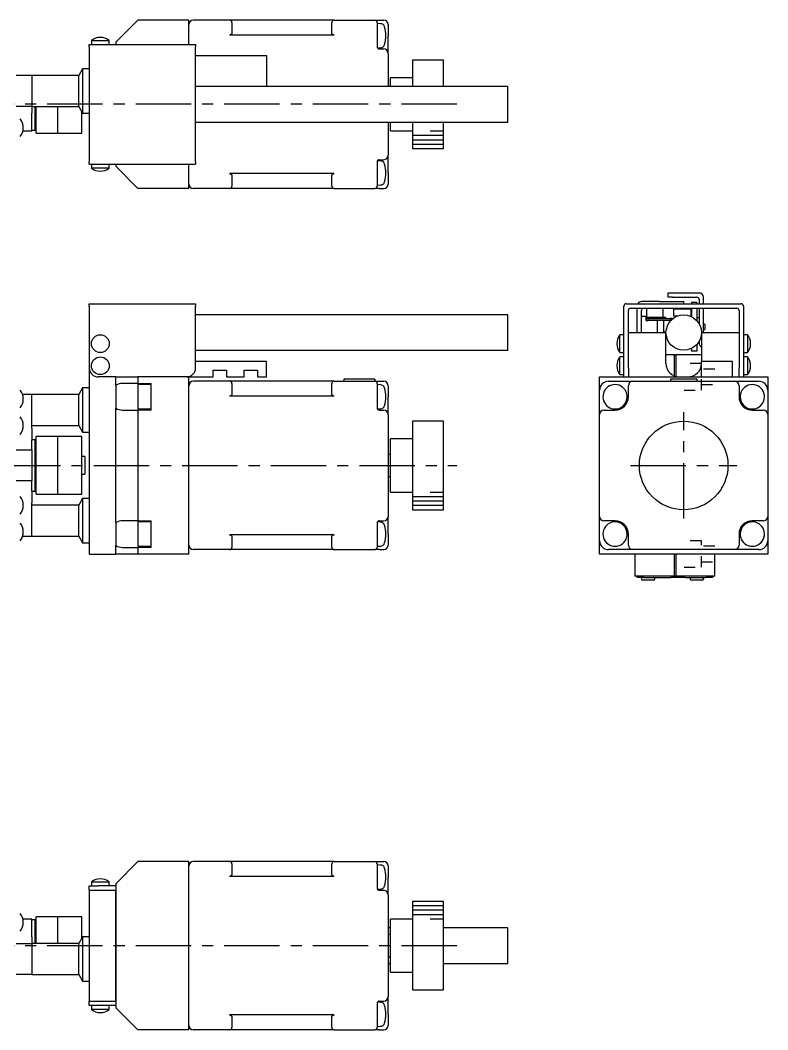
# Model space of a CAD drawing. Extents: x 56 to 595, y 17 to 322.
# Drawn here: x 175.1 to 344, y 93.5 to 321.5 of the extents above; entities that cross this region are included whole.
import ezdxf

# ---------------------------------------------------------------- set-up
doc = ezdxf.new("R2010")
doc.units = 0
doc.header["$LTSCALE"] = 10
doc.linetypes.add('CENTER', pattern=[2, 1.25, -0.25, 0.25, -0.25])
doc.linetypes.add('DOT', pattern=[0.5, 0.25, -0.25])
for name, color, linetype in [('1', 7, 'CONTINUOUS'), ('11', 7, 'CONTINUOUS'), ('2', 7, 'CONTINUOUS')]:
    doc.layers.add(name, color=color, linetype=linetype)

msp = doc.modelspace()

# ---------------------------------------------------------------- linework, layer by layer
at = {"layer": '1', "color": 7, "linetype": 'CONTINUOUS'}
for p, q in [((201.750001, 321.5), (196.750001, 316.5)), ((213.250001, 321.5), (201.750001, 321.5)), ((213.250001, 316), (213.250001, 321.5)), ((222.450001, 321.5), (214.250001, 321.5)), ((246.050001, 321.5), (222.450001, 321.5)), ((246.050001, 321.5), (255.250001, 321.5)), ((255.250001, 321.5), (256.250001, 321.5)), ((256.250001, 321.5), (257.250001, 321.5)), ((222.950001, 321), (222.950001, 319.5)), ((222.950001, 319.5), (222.950001, 318.648232)), ((245.550001, 319.5), (245.550001, 321)), ((245.550001, 318.648232), (245.550001, 319.5)), ((255.750001, 321), (255.750001, 319.5)), ((256.553724, 320.707879), (255.750001, 320.75)), ((255.750001, 319.5), (255.750001, 315.414214)), ((258.250001, 320.5), (258.250001, 318)), ((222.474535, 318.148835), (222.450001, 318.148232)), ((246.050001, 318.148232), (222.450001, 318.148232)), ((222.49901, 318.15064), (222.474535, 318.148835)), ((222.523366, 318.153644), (222.49901, 318.15064)), ((222.547546, 318.15784), (222.523366, 318.153644)), ((222.571491, 318.163217), (222.547546, 318.15784)), ((222.595143, 318.169762), (222.571491, 318.163217)), ((222.618446, 318.17746), (222.595143, 318.169762)), ((222.641343, 318.186293), (222.618446, 318.17746)), ((222.663779, 318.196238), (222.641343, 318.186293)), ((222.685699, 318.207272), (222.663779, 318.196238)), ((222.707052, 318.219368), (222.685699, 318.207272)), ((222.727786, 318.232497), (222.707052, 318.219368)), ((222.747851, 318.246629), (222.727786, 318.232497)), ((222.767198, 318.261727), (222.747851, 318.246629)), ((222.78578, 318.277757), (222.767198, 318.261727)), ((222.803554, 318.294679), (222.78578, 318.277757)), ((222.820477, 318.312453), (222.803554, 318.294679)), ((222.836506, 318.331036), (222.820477, 318.312453)), ((222.851605, 318.350383), (222.836506, 318.331036)), ((222.865736, 318.370447), (222.851605, 318.350383)), ((222.878865, 318.391181), (222.865736, 318.370447)), ((222.890962, 318.412534), (222.878865, 318.391181)), ((222.901996, 318.434455), (222.890962, 318.412534)), ((222.911941, 318.456891), (222.901996, 318.434455)), ((222.920773, 318.479787), (222.911941, 318.456891)), ((222.928471, 318.50309), (222.920773, 318.479787)), ((222.935017, 318.526742), (222.928471, 318.50309)), ((222.940394, 318.550687), (222.935017, 318.526742)), ((222.944589, 318.574867), (222.940394, 318.550687)), ((222.947593, 318.599224), (222.944589, 318.574867)), ((222.949399, 318.623698), (222.947593, 318.599224)), ((222.950001, 318.648232), (222.949399, 318.623698)), ((245.550603, 318.623698), (245.550001, 318.648232)), ((245.552409, 318.599224), (245.550603, 318.623698)), ((245.555413, 318.574867), (245.552409, 318.599224)), ((245.559608, 318.550687), (245.555413, 318.574867)), ((245.564985, 318.526742), (245.559608, 318.550687)), ((245.571531, 318.50309), (245.564985, 318.526742)), ((245.579229, 318.479787), (245.571531, 318.50309)), ((245.588061, 318.456891), (245.579229, 318.479787)), ((245.598006, 318.434455), (245.588061, 318.456891)), ((245.60904, 318.412534), (245.598006, 318.434455)), ((245.621137, 318.391181), (245.60904, 318.412534)), ((245.634266, 318.370447), (245.621137, 318.391181)), ((245.648397, 318.350383), (245.634266, 318.370447)), ((245.663496, 318.331036), (245.648397, 318.350383)), ((245.679525, 318.312453), (245.663496, 318.331036)), ((245.696448, 318.294679), (245.679525, 318.312453)), ((245.714222, 318.277757), (245.696448, 318.294679)), ((245.732804, 318.261727), (245.714222, 318.277757)), ((245.752151, 318.246629), (245.732804, 318.261727)), ((245.772216, 318.232497), (245.752151, 318.246629)), ((245.79295, 318.219368), (245.772216, 318.232497)), ((245.814303, 318.207272), (245.79295, 318.219368)), ((245.836223, 318.196238), (245.814303, 318.207272)), ((245.858659, 318.186293), (245.836223, 318.196238)), ((245.881556, 318.17746), (245.858659, 318.186293)), ((245.904859, 318.169762), (245.881556, 318.17746)), ((245.928511, 318.163217), (245.904859, 318.169762)), ((245.952456, 318.15784), (245.928511, 318.163217)), ((245.976636, 318.153644), (245.952456, 318.15784)), ((246.000992, 318.15064), (245.976636, 318.153644)), ((246.025467, 318.148835), (246.000992, 318.15064)), ((246.050001, 318.148232), (246.025467, 318.148835)), ((258.250001, 314), (258.250001, 318)), ((190.750001, 316), (214.750001, 316)), ((190.750001, 315.5), (190.750001, 316)), ((190.750001, 315.5), (190.750001, 289.5)), ((191.250001, 316.897999), (195.249919, 316.897999)), ((191.250001, 316.897999), (191.250001, 316)), ((195.250001, 316), (195.250001, 316.897999)), ((196.750001, 316.5), (196.750001, 316)), ((214.750001, 316), (214.750001, 315.5)), ((214.750001, 289.5), (214.750001, 315.5)), ((255.815038, 315.253408), (256.553724, 315.292121)), ((256.250001, 315), (257.250001, 315)), ((214.750001, 313.5), (230.750001, 313.5)), ((230.750001, 313.5), (230.750001, 306.5)), ((258.250001, 314), (258.250001, 306.5)), ((263.750001, 312.5), (263.750001, 306.5)), ((270.750001, 312.5), (263.750001, 312.5)), ((270.750001, 306.5), (270.750001, 312.5)), ((189.250001, 310.5), (188.383976, 309)), ((189.250001, 310.5), (189.250001, 300.5)), ((190.750001, 310.5), (189.250001, 310.5)), ((177.750001, 309), (174.250001, 309)), ((177.750001, 309), (177.750001, 305.5)), ((188.383976, 309), (177.750001, 309)), ((188.383976, 309), (183.550001, 309)), ((188.383976, 302), (188.383976, 309)), ((258.750001, 306.5), (258.750001, 308.5)), ((263.750001, 308.5), (258.750001, 308.5)), ((285.249999, 306.5), (214.750001, 306.5)), ((285.249999, 302.5), (285.249999, 306.5)), ((177.750001, 305.5), (177.750001, 302)), ((177.750001, 302), (174.250001, 302)), ((177.750001, 302), (177.750001, 300.5)), ((177.750001, 302), (188.383976, 302)), ((178.550001, 296.700338), (178.550001, 302.019548)), ((178.550001, 302), (178.550001, 298.090257)), ((178.750001, 296), (178.750001, 302)), ((183.550001, 302), (183.550001, 296)), ((183.550001, 302), (183.550001, 296)), ((188.383976, 302), (189.250001, 300.5)), ((285.249999, 298.5), (285.249999, 302.5)), ((177.750001, 296.5), (177.750001, 300.5)), ((178.550001, 296.7), (178.550001, 299)), ((178.550001, 299), (178.550001, 298.09)), ((178.550001, 299), (178.750001, 299)), ((189.050001, 296), (189.050001, 300.84641)), ((189.050001, 300.5), (189.250001, 300.5)), ((189.250001, 300.5), (190.750001, 300.5)), ((175.772501, 296.5), (177.750001, 296.5)), ((177.750001, 296.7), (178.550001, 296.7)), ((178.550001, 296.7), (178.550001, 296.700338)), ((214.750001, 298.5), (285.249999, 298.5)), ((258.250001, 298.5), (258.250001, 291)), ((258.750001, 296.5), (258.750001, 298.5)), ((258.750001, 296.5), (263.750001, 296.5)), ((263.750001, 298.5), (263.750001, 292.5)), ((270.750001, 292.5), (270.750001, 298.5)), ((178.750001, 296), (183.550001, 296)), ((183.550001, 296), (189.050001, 296)), ((263.750001, 292.5), (270.750001, 292.5)), ((255.750001, 289.585786), (255.750001, 285.5)), ((256.553724, 289.707879), (255.815038, 289.746592)), ((256.250001, 290), (257.250001, 290)), ((258.250001, 287), (258.250001, 291)), ((190.750001, 289), (190.750001, 289.5)), ((190.750001, 289), (214.750001, 289)), ((191.250001, 289), (191.250001, 288.102001)), ((195.250001, 288.102001), (191.250001, 288.102001)), ((195.250001, 288.102001), (195.250001, 289)), ((196.750001, 289), (196.750001, 288.5)), ((196.750001, 288.5), (201.750001, 283.5)), ((213.250001, 283.5), (213.250001, 289)), ((214.750001, 289.5), (214.750001, 289)), ((246.050001, 286.851768), (222.450001, 286.851768)), ((222.450001, 286.851768), (222.474535, 286.851165)), ((222.474535, 286.851165), (222.49901, 286.84936)), ((222.49901, 286.84936), (222.523366, 286.846356)), ((222.523366, 286.846356), (222.547546, 286.84216)), ((222.547546, 286.84216), (222.571491, 286.836783)), ((222.571491, 286.836783), (222.595143, 286.830238)), ((222.595143, 286.830238), (222.618446, 286.82254)), ((222.618446, 286.82254), (222.641343, 286.813707)), ((222.641343, 286.813707), (222.663779, 286.803762)), ((222.663779, 286.803762), (222.685699, 286.792728)), ((222.685699, 286.792728), (222.707052, 286.780632)), ((222.707052, 286.780632), (222.727786, 286.767503)), ((222.727786, 286.767503), (222.747851, 286.753371)), ((222.747851, 286.753371), (222.767198, 286.738273)), ((222.767198, 286.738273), (222.78578, 286.722243)), ((222.78578, 286.722243), (222.803554, 286.705321)), ((222.803554, 286.705321), (222.820477, 286.687547)), ((222.820477, 286.687547), (222.836506, 286.668964)), ((222.836506, 286.668964), (222.851605, 286.649617)), ((222.851605, 286.649617), (222.865736, 286.629553)), ((222.865736, 286.629553), (222.878865, 286.608819)), ((222.878865, 286.608819), (222.890962, 286.587466)), ((222.890962, 286.587466), (222.901996, 286.565545)), ((222.901996, 286.565545), (222.911941, 286.543109)), ((222.911941, 286.543109), (222.920773, 286.520213)), ((222.920773, 286.520213), (222.928471, 286.49691)), ((222.928471, 286.49691), (222.935017, 286.473258)), ((222.935017, 286.473258), (222.940394, 286.449313)), ((222.940394, 286.449313), (222.944589, 286.425133)), ((222.944589, 286.425133), (222.947593, 286.400776)), ((222.947593, 286.400776), (222.949399, 286.376302)), ((222.949399, 286.376302), (222.950001, 286.351768)), ((222.950001, 286.351768), (222.950001, 285.5)), ((222.950001, 285.5), (222.950001, 284)), ((245.550001, 286.351768), (245.550603, 286.376302)), ((245.550001, 285.5), (245.550001, 286.351768)), ((245.550001, 284), (245.550001, 285.5)), ((245.550603, 286.376302), (245.552409, 286.400776)), ((245.552409, 286.400776), (245.555413, 286.425133)), ((245.555413, 286.425133), (245.559608, 286.449313)), ((245.559608, 286.449313), (245.564985, 286.473258)), ((245.564985, 286.473258), (245.571531, 286.49691)), ((245.571531, 286.49691), (245.579229, 286.520213)), ((245.579229, 286.520213), (245.588061, 286.543109)), ((245.588061, 286.543109), (245.598006, 286.565545)), ((245.598006, 286.565545), (245.60904, 286.587466)), ((245.60904, 286.587466), (245.621137, 286.608819)), ((245.621137, 286.608819), (245.634266, 286.629553)), ((245.634266, 286.629553), (245.648397, 286.649617)), ((245.648397, 286.649617), (245.663496, 286.668964)), ((245.663496, 286.668964), (245.679525, 286.687547)), ((245.679525, 286.687547), (245.696448, 286.705321)), ((245.696448, 286.705321), (245.714222, 286.722243)), ((245.714222, 286.722243), (245.732804, 286.738273)), ((245.732804, 286.738273), (245.752151, 286.753371)), ((245.752151, 286.753371), (245.772216, 286.767503)), ((245.772216, 286.767503), (245.79295, 286.780632)), ((245.79295, 286.780632), (245.814303, 286.792728)), ((245.814303, 286.792728), (245.836223, 286.803762)), ((245.836223, 286.803762), (245.858659, 286.813707)), ((245.858659, 286.813707), (245.881556, 286.82254)), ((245.881556, 286.82254), (245.904859, 286.830238)), ((245.904859, 286.830238), (245.928511, 286.836783)), ((245.928511, 286.836783), (245.952456, 286.84216)), ((245.952456, 286.84216), (245.976636, 286.846356)), ((245.976636, 286.846356), (246.000992, 286.84936)), ((246.000992, 286.84936), (246.025467, 286.851165)), ((246.025467, 286.851165), (246.050001, 286.851768)), ((255.750001, 285.5), (255.750001, 284)), ((258.250001, 287), (258.250001, 284.5)), ((213.250001, 283.5), (201.750001, 283.5)), ((222.450001, 283.5), (214.250001, 283.5)), ((246.050001, 283.5), (222.450001, 283.5)), ((246.050001, 283.5), (255.250001, 283.5)), ((256.250001, 283.5), (255.250001, 283.5)), ((255.750001, 284.25), (256.553724, 284.292121)), ((256.250001, 283.5), (257.250001, 283.5)), ((321.5, 258.95), (321.5, 259.95)), ((321.5, 259.95), (322.5, 259.95)), ((322.5, 259.95), (328.5, 259.95)), ((319.511627, 257.95), (315.5, 257.95)), ((319.511627, 257.95), (321.409028, 257.95)), ((321.409028, 257.95), (325, 257.95)), ((322.5, 258.95), (321.5, 258.95)), ((322.5, 258.95), (328, 258.95)), ((325, 257.45), (325, 257.95)), ((328, 257.75), (326.8, 257.75)), ((326.8, 257.75), (326.8, 257.45)), ((328, 257.75), (328, 257.45)), ((328.5, 258.45), (328.5, 257.95)), ((328.5, 257.95), (328.5, 257.45)), ((329.5, 257.95), (329.5, 258.95)), ((329.5, 257.45), (329.5, 257.95)), ((190.750001, 257.45), (214.750001, 257.45)), ((190.750001, 256.95), (190.750001, 257.45)), ((190.750001, 256.95), (190.750001, 242.95)), ((214.750001, 257.45), (214.750001, 256.95)), ((214.750001, 242.95), (214.750001, 256.95)), ((311.5, 242.95), (311.5, 256.95)), ((312, 257.45), (338, 257.45)), ((312.5, 242.95), (312.5, 255.95)), ((313, 256.45), (337, 256.45)), ((314.5, 250.95), (314.5, 256.45)), ((315.5, 250.95), (315.5, 255.95)), ((316.6, 256.45), (316.6, 254.45)), ((320.4, 254.45), (320.4, 256.45)), ((322.7, 256.25), (322.7, 254.75)), ((326.7, 256.25), (322.7, 256.25)), ((326.7, 256.25), (326.7, 256.45)), ((326.7, 254.571193), (326.7, 256.25)), ((326.8, 256.45), (326.8, 254.522534)), ((328, 256.45), (328, 253.596171)), ((328.5, 256.45), (328.5, 252.886911)), ((329.5, 250.95), (329.5, 256.45)), ((337.5, 255.95), (337.5, 249.25)), ((338.5, 256.95), (338.5, 242.95)), ((285.249999, 254.95042), (214.750001, 254.95042)), ((285.249999, 246.95042), (285.249999, 254.95042)), ((315.5, 254.65), (316.5, 254.65)), ((316.5, 253.65), (316.5, 254.65)), ((316.5, 254.45), (321, 254.45)), ((316.500137, 253.65), (316.5, 253.65)), ((316.500137, 254.15), (316.500137, 253.65)), ((317.00015, 254.15), (316.500137, 254.15)), ((316.500137, 253.65), (317.00015, 253.65)), ((317.00015, 253.65), (317.00015, 254.15)), ((317.00015, 254.15), (321.954194, 254.15)), ((321.954194, 253.65), (317.00015, 253.65)), ((319.089384, 250.95), (319.089384, 253.65)), ((320.5, 250.95), (320.5, 253.65)), ((321, 254.15), (321, 254.45)), ((321.954194, 254.15), (321.954194, 253.65)), ((322.500112, 254.15), (321.954194, 254.15)), ((321.954194, 253.65), (322.048345, 253.65)), ((322.500112, 254.15), (322.500112, 254.073008)), ((322.7, 254.75), (323.749725, 254.75)), ((326.8, 255.25), (326.7, 255.25)), ((328.5, 254.25), (328, 254.25)), ((312.5, 250.95), (321, 250.95)), ((321, 251.05), (320.5, 251.05)), ((321, 250.95042), (321, 251.05)), ((321, 243.95), (321, 250.95)), ((329, 250.95), (329, 244.45)), ((329, 250.95), (337.5, 250.95)), ((329.8, 252.75), (329.5, 253.05)), ((329.5, 251.45), (329.8, 251.75)), ((329.8, 252.75), (329.8, 252.25)), ((329.8, 252.25), (329.8, 251.75)), ((310.602001, 248.45), (310.602001, 250.45)), ((311.5, 250.45), (310.602001, 250.45)), ((321, 250.75), (321.005024, 250.75)), ((321.061801, 250.25), (321, 250.25)), ((328.5, 249.013928), (328.5, 248.357107)), ((329, 249.95), (328.872875, 249.95)), ((337.5, 249.25), (337.5, 247.65)), ((339.397999, 250.45), (338.5, 250.45)), ((339.397999, 250.45), (339.397999, 248.468113)), ((214.750001, 246.95042), (285.249999, 246.95042)), ((310.602001, 246.45), (310.602001, 248.45)), ((310.602001, 246.45), (311.5, 246.45)), ((326.7, 247.329646), (326.7, 247.25)), ((326.8, 247.25), (326.7, 247.25)), ((326.8, 247.378305), (326.8, 246.75)), ((328, 246.75), (326.8, 246.75)), ((328, 248.304668), (328, 246.75)), ((328.646447, 248.003553), (329, 247.65)), ((337.5, 247.65), (337.5, 244.25)), ((338.5, 246.45), (339.397999, 246.45)), ((339.397999, 248.468113), (339.397999, 246.45)), ((230.750001, 244.45), (214.750001, 244.45)), ((230.750001, 240.95), (230.750001, 244.45)), ((310.602001, 243.45), (310.602001, 245.45)), ((311.5, 245.45), (310.602001, 245.45)), ((322.915193, 245.95), (321, 245.95)), ((322.915193, 245.95), (323.240949, 245.95)), ((322.915193, 241.153003), (322.915193, 245.95)), ((323.240949, 245.95), (323.240949, 241.047615)), ((329, 245.95), (323.240949, 245.95)), ((329, 240.95), (329, 244.45)), ((336, 244.45), (329, 244.45)), ((336, 240.95), (336, 244.45)), ((337.5, 244.25), (337.5, 242.95)), ((339.397999, 245.45), (338.5, 245.45)), ((339.397999, 245.45), (339.397999, 243.468113)), ((190.750001, 242.95), (190.750001, 200.95)), ((218.750001, 242.45), (221.750001, 242.45)), ((218.750001, 240.95), (218.750001, 242.45)), ((221.750001, 242.45), (221.750001, 240.95)), ((225.750001, 242.45), (228.750001, 242.45)), ((225.750001, 240.95), (225.750001, 242.45)), ((228.750001, 242.45), (228.750001, 240.95)), ((310.602001, 241.45), (310.602001, 243.45)), ((311.5, 240.95), (311.5, 242.95)), ((312.5, 242.95), (312.5, 240.95)), ((337.5, 240.95), (337.5, 242.95)), ((338.5, 242.95), (338.5, 240.95)), ((339.397999, 243.468113), (339.397999, 241.45)), ((196.750001, 240.95), (192.750001, 240.95)), ((196.750001, 239.048076), (196.750001, 240.95)), ((196.750001, 240.95), (201.750001, 240.95)), ((201.750001, 239.45), (198.250001, 239.45)), ((201.750001, 240.95), (201.750001, 239.45)), ((213.250001, 240.95), (201.750001, 240.95)), ((201.750001, 239.45), (204.750001, 239.45)), ((204.750001, 233.45), (204.750001, 239.45)), ((213.250001, 200.95), (213.250001, 240.95)), ((213.250001, 240.95), (218.750001, 240.95)), ((222.450001, 239.95), (214.250001, 239.95)), ((221.750001, 240.95), (225.750001, 240.95)), ((246.050001, 239.95), (222.450001, 239.95)), ((222.950001, 239.45), (222.950001, 237.95)), ((228.750001, 240.95), (230.750001, 240.95)), ((245.550001, 237.95), (245.550001, 239.45)), ((246.050001, 239.95), (255.250001, 239.95)), ((255.250001, 240.45), (248.250001, 240.45)), ((248.250001, 240.45), (248.250001, 239.95)), ((255.250001, 240.45), (255.250001, 239.95)), ((255.250001, 239.95), (256.250001, 239.95)), ((255.750001, 239.45), (255.750001, 237.95)), ((256.250001, 239.95), (257.250001, 239.95)), ((306, 240.95), (329, 240.95)), ((306, 237.95), (306, 240.95)), ((308, 239.95), (312.085786, 239.95)), ((308, 239.95), (309.351768, 239.95)), ((310.602001, 241.45), (311.5, 241.45)), ((312.085786, 239.95), (313.5, 239.95)), ((313.5, 239.95), (336.5, 239.95)), ((322, 240.45), (322, 239.95)), ((328, 240.45), (322, 240.45)), ((328, 240.45), (328, 239.95)), ((329, 240.95), (336, 240.95)), ((336, 240.95), (344, 240.95)), ((336.5, 239.95), (337.914214, 239.95)), ((337.914214, 239.95), (342, 239.95)), ((338.5, 241.45), (339.397999, 241.45)), ((340.648232, 239.95), (342, 239.95)), ((344, 240.95), (344, 237.95)), ((189.250001, 238.45), (188.383976, 236.95)), ((189.250001, 238.45), (189.250001, 233.45)), ((190.750001, 238.45), (189.250001, 238.45)), ((196.750001, 239.048076), (196.750001, 236.45)), ((201.750001, 239.2), (201.750001, 236.45)), ((201.750001, 239.2), (201.750001, 233.7)), ((204.750001, 239.2), (201.750001, 239.2)), ((222.950001, 237.95), (222.950001, 237.098232)), ((245.550001, 237.098232), (245.550001, 237.95)), ((256.553724, 239.157879), (255.750001, 239.2)), ((255.750001, 237.95), (255.750001, 233.864214)), ((258.250001, 238.95), (258.250001, 236.45)), ((306, 233.864214), (306, 237.95)), ((306, 236.598232), (306, 237.95)), ((312.5, 236.45), (312.5, 238.95)), ((337.5, 238.95), (337.5, 236.45)), ((344, 237.95), (344, 233.864214)), ((344, 237.95), (344, 236.598232)), ((177.750001, 236.95), (175.689738, 236.95)), ((177.750001, 233.45), (177.750001, 236.95)), ((188.383976, 236.95), (177.750001, 236.95)), ((188.383976, 229.95), (188.383976, 236.95)), ((196.750001, 236.45), (196.750001, 233.851924)), ((201.750001, 236.45), (201.750001, 233.7)), ((222.474535, 236.598835), (222.450001, 236.598232)), ((246.050001, 236.598232), (222.450001, 236.598232)), ((222.49901, 236.60064), (222.474535, 236.598835)), ((222.523366, 236.603644), (222.49901, 236.60064)), ((222.547546, 236.60784), (222.523366, 236.603644)), ((222.571491, 236.613217), (222.547546, 236.60784)), ((222.595143, 236.619762), (222.571491, 236.613217)), ((222.618446, 236.62746), (222.595143, 236.619762)), ((222.641343, 236.636293), (222.618446, 236.62746)), ((222.663779, 236.646238), (222.641343, 236.636293)), ((222.685699, 236.657272), (222.663779, 236.646238)), ((222.707052, 236.669368), (222.685699, 236.657272)), ((222.727786, 236.682497), (222.707052, 236.669368)), ((222.747851, 236.696629), (222.727786, 236.682497)), ((222.767198, 236.711727), (222.747851, 236.696629)), ((222.78578, 236.727757), (222.767198, 236.711727)), ((222.803554, 236.744679), (222.78578, 236.727757)), ((222.820477, 236.762453), (222.803554, 236.744679)), ((222.836506, 236.781036), (222.820477, 236.762453)), ((222.851605, 236.800383), (222.836506, 236.781036)), ((222.865736, 236.820447), (222.851605, 236.800383)), ((222.878865, 236.841181), (222.865736, 236.820447)), ((222.890962, 236.862534), (222.878865, 236.841181)), ((222.901996, 236.884455), (222.890962, 236.862534)), ((222.911941, 236.906891), (222.901996, 236.884455)), ((222.920773, 236.929787), (222.911941, 236.906891)), ((222.928471, 236.95309), (222.920773, 236.929787)), ((222.935017, 236.976742), (222.928471, 236.95309)), ((222.940394, 237.000687), (222.935017, 236.976742)), ((222.944589, 237.024867), (222.940394, 237.000687)), ((222.947593, 237.049224), (222.944589, 237.024867)), ((222.949399, 237.073698), (222.947593, 237.049224)), ((222.950001, 237.098232), (222.949399, 237.073698)), ((245.550603, 237.073698), (245.550001, 237.098232)), ((245.552409, 237.049224), (245.550603, 237.073698)), ((245.555413, 237.024867), (245.552409, 237.049224)), ((245.559608, 237.000687), (245.555413, 237.024867)), ((245.564985, 236.976742), (245.559608, 237.000687)), ((245.571531, 236.95309), (245.564985, 236.976742)), ((245.579229, 236.929787), (245.571531, 236.95309)), ((245.588061, 236.906891), (245.579229, 236.929787)), ((245.598006, 236.884455), (245.588061, 236.906891)), ((245.60904, 236.862534), (245.598006, 236.884455)), ((245.621137, 236.841181), (245.60904, 236.862534)), ((245.634266, 236.820447), (245.621137, 236.841181)), ((245.648397, 236.800383), (245.634266, 236.820447)), ((245.663496, 236.781036), (245.648397, 236.800383)), ((245.679525, 236.762453), (245.663496, 236.781036)), ((245.696448, 236.744679), (245.679525, 236.762453)), ((245.714222, 236.727757), (245.696448, 236.744679)), ((245.732804, 236.711727), (245.714222, 236.727757)), ((245.752151, 236.696629), (245.732804, 236.711727)), ((245.772216, 236.682497), (245.752151, 236.696629)), ((245.79295, 236.669368), (245.772216, 236.682497)), ((245.814303, 236.657272), (245.79295, 236.669368)), ((245.836223, 236.646238), (245.814303, 236.657272)), ((245.858659, 236.636293), (245.836223, 236.646238)), ((245.881556, 236.62746), (245.858659, 236.636293)), ((245.904859, 236.619762), (245.881556, 236.62746)), ((245.928511, 236.613217), (245.904859, 236.619762)), ((245.952456, 236.60784), (245.928511, 236.613217)), ((245.976636, 236.603644), (245.952456, 236.60784)), ((246.000992, 236.60064), (245.976636, 236.603644)), ((246.025467, 236.598835), (246.000992, 236.60064)), ((246.050001, 236.598232), (246.025467, 236.598835)), ((258.250001, 232.45), (258.250001, 236.45)), ((177.750001, 229.357477), (177.750001, 233.45)), ((189.250001, 233.45), (189.250001, 228.45)), ((196.750001, 208.048076), (196.750001, 233.851924)), ((198.250001, 233.45), (201.750001, 233.45)), ((201.750001, 233.7), (204.750001, 233.7)), ((201.750001, 233.45), (201.750001, 208.45)), ((204.750001, 233.45), (201.750001, 233.45)), ((255.815038, 233.703408), (256.553724, 233.742121)), ((256.250001, 233.45), (257.250001, 233.45)), ((306, 232.45), (306, 233.864214)), ((307, 233.45), (309.5, 233.45)), ((340.5, 233.45), (343, 233.45)), ((344, 233.864214), (344, 232.45)), ((258.250001, 232.45), (258.250001, 209.45)), ((263.750001, 230.95), (263.750001, 220.95)), ((270.750001, 230.95), (263.750001, 230.95)), ((270.750001, 220.95), (270.750001, 230.95)), ((306, 209.45), (306, 232.45)), ((344, 232.45), (344, 209.45)), ((177.750001, 229.95), (188.383976, 229.95)), ((177.750001, 229.357477), (177.750001, 226.759401)), ((188.383976, 229.95), (189.250001, 228.45)), ((189.250001, 228.45), (190.750001, 228.45)), ((177.750001, 224.45), (177.750001, 226.759401)), ((178.550001, 226.75), (177.750001, 226.75)), ((178.550001, 221.0126), (178.550001, 226.75)), ((178.750001, 214.45), (178.750001, 227.45)), ((183.550001, 227.45), (178.750001, 227.45)), ((183.550001, 227.45), (183.550001, 220.879845)), ((183.550001, 227.45), (183.550001, 220.879845)), ((189.050001, 227.45), (183.550001, 227.45)), ((189.050001, 222.95), (189.050001, 227.45)), ((189.050001, 214.45), (189.050001, 227.45)), ((258.750001, 220.95), (258.750001, 226.95)), ((263.750001, 226.95), (258.750001, 226.95)), ((174.250001, 224.45), (177.750001, 224.45)), ((177.750001, 224.45), (177.750001, 217.45)), ((178.750001, 224.45), (178.550001, 224.45)), ((258.750001, 223.45), (258.250001, 223.45)), ((189.050001, 218.95), (189.050001, 222.95)), ((189.750001, 222.95), (189.050001, 222.95)), ((189.750001, 222.95), (189.750001, 218.95)), ((178.550001, 215.15), (178.550001, 221.0126)), ((183.550001, 220.879845), (183.550001, 214.45)), ((183.550001, 220.879845), (183.550001, 214.45)), ((189.050001, 214.45), (189.050001, 218.95)), ((189.050001, 218.95), (189.750001, 218.95)), ((258.750001, 214.95), (258.750001, 220.95)), ((263.750001, 220.95), (263.750001, 210.95)), ((270.750001, 210.95), (270.750001, 220.95)), ((177.750001, 217.45), (174.250001, 217.45)), ((177.750001, 215.140599), (177.750001, 217.45)), ((178.550001, 217.45), (178.750001, 217.45)), ((258.250001, 218.45), (258.750001, 218.45)), ((177.750001, 215.15), (178.550001, 215.15)), ((177.750001, 215.140599), (177.750001, 212.542523)), ((178.750001, 214.45), (183.550001, 214.45)), ((183.550001, 214.45), (189.050001, 214.45)), ((258.750001, 214.95), (263.750001, 214.95)), ((177.750001, 208.45), (177.750001, 212.542523)), ((189.250001, 213.45), (188.383976, 211.95)), ((189.250001, 213.45), (189.250001, 208.45)), ((190.750001, 213.45), (189.250001, 213.45)), ((188.383976, 211.95), (177.750001, 211.95)), ((188.383976, 204.95), (188.383976, 211.95)), ((263.750001, 210.95), (270.750001, 210.95)), ((177.750001, 204.95), (177.750001, 208.45)), ((189.250001, 208.45), (189.250001, 203.45)), ((196.750001, 208.048076), (196.750001, 205.45)), ((201.750001, 208.45), (198.250001, 208.45)), ((201.750001, 208.45), (204.750001, 208.45)), ((201.750001, 208.2), (201.750001, 205.45)), ((201.750001, 208.2), (201.750001, 202.7)), ((204.750001, 208.2), (201.750001, 208.2)), ((204.750001, 202.45), (204.750001, 208.45)), ((255.750001, 208.035786), (255.750001, 203.95)), ((256.553724, 208.157879), (255.815038, 208.196592)), ((256.250001, 208.45), (257.250001, 208.45)), ((258.250001, 205.45), (258.250001, 209.45)), ((306, 208.035786), (306, 209.45)), ((306, 203.95), (306, 208.035786)), ((309.5, 208.45), (307, 208.45)), ((343, 208.45), (340.5, 208.45)), ((344, 209.45), (344, 208.035786)), ((344, 208.035786), (344, 203.95)), ((196.750001, 205.45), (196.750001, 202.851924)), ((201.750001, 205.45), (201.750001, 202.7)), ((246.050001, 205.301768), (222.450001, 205.301768)), ((222.450001, 205.301768), (222.474535, 205.301165)), ((222.474535, 205.301165), (222.49901, 205.29936)), ((222.49901, 205.29936), (222.523366, 205.296356)), ((222.523366, 205.296356), (222.547546, 205.29216)), ((222.547546, 205.29216), (222.571491, 205.286783)), ((222.571491, 205.286783), (222.595143, 205.280238)), ((222.595143, 205.280238), (222.618446, 205.27254)), ((222.618446, 205.27254), (222.641343, 205.263707)), ((222.641343, 205.263707), (222.663779, 205.253762)), ((222.663779, 205.253762), (222.685699, 205.242728)), ((222.685699, 205.242728), (222.707052, 205.230632)), ((222.707052, 205.230632), (222.727786, 205.217503)), ((222.727786, 205.217503), (222.747851, 205.203371)), ((222.747851, 205.203371), (222.767198, 205.188273)), ((245.732804, 205.188273), (245.752151, 205.203371)), ((245.752151, 205.203371), (245.772216, 205.217503)), ((245.772216, 205.217503), (245.79295, 205.230632)), ((245.79295, 205.230632), (245.814303, 205.242728)), ((245.814303, 205.242728), (245.836223, 205.253762)), ((245.836223, 205.253762), (245.858659, 205.263707)), ((245.858659, 205.263707), (245.881556, 205.27254)), ((245.881556, 205.27254), (245.904859, 205.280238)), ((245.904859, 205.280238), (245.928511, 205.286783)), ((245.928511, 205.286783), (245.952456, 205.29216)), ((245.952456, 205.29216), (245.976636, 205.296356)), ((245.976636, 205.296356), (246.000992, 205.29936)), ((246.000992, 205.29936), (246.025467, 205.301165)), ((246.025467, 205.301165), (246.050001, 205.301768)), ((258.250001, 205.45), (258.250001, 202.95)), ((306, 203.95), (306, 205.301768)), ((312.5, 202.95), (312.5, 205.45)), ((337.5, 205.45), (337.5, 202.95)), ((344, 205.301768), (344, 203.95)), ((175.689738, 204.95), (177.750001, 204.95)), ((177.750001, 204.95), (188.383976, 204.95)), ((188.383976, 204.95), (189.250001, 203.45)), ((189.250001, 203.45), (190.750001, 203.45)), ((222.767198, 205.188273), (222.78578, 205.172243)), ((222.78578, 205.172243), (222.803554, 205.155321)), ((222.803554, 205.155321), (222.820477, 205.137547)), ((222.820477, 205.137547), (222.836506, 205.118964)), ((222.836506, 205.118964), (222.851605, 205.099617)), ((222.851605, 205.099617), (222.865736, 205.079553)), ((222.865736, 205.079553), (222.878865, 205.058819)), ((222.878865, 205.058819), (222.890962, 205.037466)), ((222.890962, 205.037466), (222.901996, 205.015545)), ((222.901996, 205.015545), (222.911941, 204.993109)), ((222.911941, 204.993109), (222.920773, 204.970213)), ((222.920773, 204.970213), (222.928471, 204.94691)), ((222.928471, 204.94691), (222.935017, 204.923258)), ((222.935017, 204.923258), (222.940394, 204.899313)), ((222.940394, 204.899313), (222.944589, 204.875133)), ((222.944589, 204.875133), (222.947593, 204.850776)), ((222.947593, 204.850776), (222.949399, 204.826302)), ((222.949399, 204.826302), (222.950001, 204.801768)), ((222.950001, 204.801768), (222.950001, 203.95)), ((222.950001, 203.95), (222.950001, 202.45)), ((245.550001, 204.801768), (245.550603, 204.826302)), ((245.550001, 203.95), (245.550001, 204.801768)), ((245.550001, 202.45), (245.550001, 203.95)), ((245.550603, 204.826302), (245.552409, 204.850776)), ((245.552409, 204.850776), (245.555413, 204.875133)), ((245.555413, 204.875133), (245.559608, 204.899313)), ((245.559608, 204.899313), (245.564985, 204.923258)), ((245.564985, 204.923258), (245.571531, 204.94691)), ((245.571531, 204.94691), (245.579229, 204.970213)), ((245.579229, 204.970213), (245.588061, 204.993109)), ((245.588061, 204.993109), (245.598006, 205.015545)), ((245.598006, 205.015545), (245.60904, 205.037466)), ((245.60904, 205.037466), (245.621137, 205.058819)), ((245.621137, 205.058819), (245.634266, 205.079553)), ((245.634266, 205.079553), (245.648397, 205.099617)), ((245.648397, 205.099617), (245.663496, 205.118964)), ((245.663496, 205.118964), (245.679525, 205.137547)), ((245.679525, 205.137547), (245.696448, 205.155321)), ((245.696448, 205.155321), (245.714222, 205.172243)), ((245.714222, 205.172243), (245.732804, 205.188273)), ((255.750001, 203.95), (255.750001, 202.45)), ((306, 200.95), (306, 203.95)), ((344, 203.95), (344, 200.95)), ((190.750001, 200.95), (196.750001, 200.95)), ((196.750001, 200.95), (196.750001, 202.851924)), ((201.750001, 200.95), (196.750001, 200.95)), ((198.250001, 202.45), (201.750001, 202.45)), ((201.750001, 202.7), (204.750001, 202.7)), ((201.750001, 202.45), (201.750001, 200.95)), ((204.750001, 202.45), (201.750001, 202.45)), ((213.250001, 200.95), (201.750001, 200.95)), ((222.450001, 201.95), (214.250001, 201.95)), ((246.050001, 201.95), (222.450001, 201.95)), ((246.050001, 201.95), (255.250001, 201.95)), ((256.250001, 201.95), (255.250001, 201.95)), ((255.750001, 202.7), (256.553724, 202.742121)), ((256.250001, 201.95), (257.250001, 201.95)), ((344, 200.95), (306, 200.95)), ((312.085786, 201.95), (308, 201.95)), ((309.351768, 201.95), (308, 201.95)), ((313.5, 201.95), (312.085786, 201.95)), ((336.5, 201.95), (313.5, 201.95)), ((314, 200.95), (314, 195.95)), ((322.915193, 195.95), (322.915193, 200.95)), ((323.240949, 200.95), (323.240949, 195.95)), ((332, 195.95), (332, 200.95)), ((337.914214, 201.95), (336.5, 201.95)), ((342, 201.95), (337.914214, 201.95)), ((342, 201.95), (340.648232, 201.95)), ((322.915193, 195.95), (314, 195.95)), ((314.5, 195.65), (314.5, 195.95)), ((316, 195.65), (314.5, 195.65)), ((315.5, 195.4), (315.5, 195.3)), ((318.25, 195.05), (315.75, 195.05)), ((316, 195.65), (322.114112, 195.65)), ((318.5, 195.3), (318.5, 195.4)), ((323.508851, 195.65), (322.114112, 195.65)), ((323.240949, 195.95), (322.915193, 195.95)), ((332, 195.95), (323.240949, 195.95)), ((323.829031, 195.65), (323.508851, 195.65)), ((323.829031, 195.95), (323.829031, 195.65)), ((325.329031, 195.65), (323.829031, 195.65)), ((325.329031, 195.65), (330, 195.65)), ((326.5, 195.4), (326.5, 195.3)), ((329.25, 195.05), (326.75, 195.05)), ((329.5, 195.3), (329.5, 195.4)), ((331.5, 195.65), (330, 195.65)), ((331.5, 195.95), (331.5, 195.65)), ((201.750001, 131.5), (196.750001, 126.5)), ((213.250001, 131.5), (201.750001, 131.5)), ((213.250001, 93.5), (213.250001, 131.5)), ((222.450001, 131.5), (214.250001, 131.5)), ((246.050001, 131.5), (222.450001, 131.5)), ((222.950001, 131), (222.950001, 129.5)), ((245.550001, 129.5), (245.550001, 131)), ((246.050001, 131.5), (255.250001, 131.5)), ((255.250001, 131.5), (256.250001, 131.5)), ((255.750001, 131), (255.750001, 129.5)), ((256.553724, 130.707879), (255.750001, 130.75)), ((256.250001, 131.5), (257.250001, 131.5)), ((258.250001, 130.5), (258.250001, 128)), ((222.474535, 128.148835), (222.450001, 128.148232)), ((246.050001, 128.148232), (222.450001, 128.148232)), ((222.49901, 128.15064), (222.474535, 128.148835)), ((222.523366, 128.153644), (222.49901, 128.15064)), ((222.547546, 128.15784), (222.523366, 128.153644)), ((222.571491, 128.163217), (222.547546, 128.15784)), ((222.595143, 128.169762), (222.571491, 128.163217)), ((222.618446, 128.17746), (222.595143, 128.169762)), ((222.641343, 128.186293), (222.618446, 128.17746)), ((222.663779, 128.196238), (222.641343, 128.186293)), ((222.685699, 128.207272), (222.663779, 128.196238)), ((222.707052, 128.219368), (222.685699, 128.207272)), ((222.727786, 128.232497), (222.707052, 128.219368)), ((222.747851, 128.246629), (222.727786, 128.232497)), ((222.767198, 128.261727), (222.747851, 128.246629)), ((222.78578, 128.277757), (222.767198, 128.261727)), ((222.803554, 128.294679), (222.78578, 128.277757)), ((222.820477, 128.312453), (222.803554, 128.294679)), ((222.836506, 128.331036), (222.820477, 128.312453)), ((222.851605, 128.350383), (222.836506, 128.331036)), ((222.865736, 128.370447), (222.851605, 128.350383)), ((222.878865, 128.391181), (222.865736, 128.370447)), ((222.890962, 128.412534), (222.878865, 128.391181)), ((222.901996, 128.434455), (222.890962, 128.412534)), ((222.911941, 128.456891), (222.901996, 128.434455)), ((222.920773, 128.479787), (222.911941, 128.456891)), ((222.928471, 128.50309), (222.920773, 128.479787)), ((222.935017, 128.526742), (222.928471, 128.50309)), ((222.940394, 128.550687), (222.935017, 128.526742)), ((222.944589, 128.574867), (222.940394, 128.550687)), ((222.947593, 128.599224), (222.944589, 128.574867)), ((222.949399, 128.623698), (222.947593, 128.599224)), ((222.950001, 128.648232), (222.949399, 128.623698)), ((222.950001, 129.5), (222.950001, 128.648232)), ((245.550001, 128.648232), (245.550001, 129.5)), ((245.550603, 128.623698), (245.550001, 128.648232)), ((245.552409, 128.599224), (245.550603, 128.623698)), ((245.555413, 128.574867), (245.552409, 128.599224)), ((245.559608, 128.550687), (245.555413, 128.574867)), ((245.564985, 128.526742), (245.559608, 128.550687)), ((245.571531, 128.50309), (245.564985, 128.526742)), ((245.579229, 128.479787), (245.571531, 128.50309)), ((245.588061, 128.456891), (245.579229, 128.479787)), ((245.598006, 128.434455), (245.588061, 128.456891)), ((245.60904, 128.412534), (245.598006, 128.434455)), ((245.621137, 128.391181), (245.60904, 128.412534)), ((245.634266, 128.370447), (245.621137, 128.391181)), ((245.648397, 128.350383), (245.634266, 128.370447)), ((245.663496, 128.331036), (245.648397, 128.350383)), ((245.679525, 128.312453), (245.663496, 128.331036)), ((245.696448, 128.294679), (245.679525, 128.312453)), ((245.714222, 128.277757), (245.696448, 128.294679)), ((245.732804, 128.261727), (245.714222, 128.277757)), ((245.752151, 128.246629), (245.732804, 128.261727)), ((245.772216, 128.232497), (245.752151, 128.246629)), ((245.79295, 128.219368), (245.772216, 128.232497)), ((245.814303, 128.207272), (245.79295, 128.219368)), ((245.836223, 128.196238), (245.814303, 128.207272)), ((245.858659, 128.186293), (245.836223, 128.196238)), ((245.881556, 128.17746), (245.858659, 128.186293)), ((245.904859, 128.169762), (245.881556, 128.17746)), ((245.928511, 128.163217), (245.904859, 128.169762)), ((245.952456, 128.15784), (245.928511, 128.163217)), ((245.976636, 128.153644), (245.952456, 128.15784)), ((246.000992, 128.15064), (245.976636, 128.153644)), ((246.025467, 128.148835), (246.000992, 128.15064)), ((246.050001, 128.148232), (246.025467, 128.148835)), ((255.750001, 129.5), (255.750001, 125.414214)), ((258.250001, 124), (258.250001, 128)), ((190.750001, 125), (190.750001, 126)), ((190.750001, 126), (192.750001, 126)), ((191.250001, 126.897999), (195.250001, 126.897999)), ((191.250001, 126.897999), (191.250001, 126)), ((196.750001, 126), (192.750001, 126)), ((195.250001, 126), (195.250001, 126.897999)), ((196.750001, 126.5), (196.750001, 125)), ((190.750001, 125), (190.750001, 100)), ((190.750001, 125), (196.750001, 125)), ((196.750001, 125), (196.750001, 100)), ((196.750001, 100), (196.750001, 125)), ((255.815038, 125.253408), (256.553724, 125.292121)), ((256.250001, 125), (257.250001, 125)), ((258.250001, 124), (258.250001, 101)), ((263.750001, 122.5), (263.750001, 102.5)), ((270.750001, 122.5), (263.750001, 122.5)), ((270.750001, 102.5), (270.750001, 122.5)), ((183.550001, 119), (178.750001, 119)), ((178.750001, 113), (178.750001, 119)), ((183.550001, 119), (183.550001, 118.999621)), ((183.550001, 119), (183.550001, 118.999621)), ((189.050001, 119), (183.550001, 119)), ((183.550001, 118.999621), (183.550001, 113)), ((183.550001, 118.999621), (183.550001, 113)), ((189.050001, 114.15359), (189.050001, 119)), ((177.750001, 118.5), (175.772501, 118.5)), ((177.750001, 114.5), (177.750001, 118.5)), ((178.550001, 118.3), (177.750001, 118.3)), ((178.550001, 113), (178.550001, 118.3)), ((258.750001, 116.5), (258.250001, 116.5)), ((258.750001, 106.5), (258.750001, 118.5)), ((263.750001, 118.5), (258.750001, 118.5)), ((285.249999, 116.5), (270.750001, 116.5)), ((285.249999, 108.5), (285.249999, 116.5)), ((177.750001, 114.5), (177.750001, 113)), ((178.750001, 116), (178.550001, 116)), ((189.250001, 114.5), (188.383976, 113)), ((189.250001, 114.5), (189.050001, 114.5)), ((189.250001, 114.5), (189.250001, 104.5)), ((190.750001, 114.5), (189.250001, 114.5)), ((258.750001, 115), (258.250001, 115)), ((174.250001, 113), (177.750001, 113)), ((177.750001, 113), (177.750001, 109.5)), ((188.383976, 113), (177.750001, 113)), ((188.383976, 106), (188.383976, 113)), ((177.750001, 109.5), (177.750001, 106)), ((258.250001, 110), (258.750001, 110)), ((258.250001, 108.5), (258.750001, 108.5)), ((270.750001, 108.5), (285.249999, 108.5)), ((177.750001, 106), (174.250001, 106)), ((177.750001, 106), (188.383976, 106)), ((183.550001, 106), (188.383976, 106)), ((188.383976, 106), (189.250001, 104.5)), ((258.750001, 106.5), (263.750001, 106.5)), ((189.250001, 104.5), (190.750001, 104.5)), ((258.250001, 97), (258.250001, 101)), ((263.750001, 102.5), (270.750001, 102.5)), ((190.750001, 99), (190.750001, 100)), ((190.750001, 100), (192.450001, 100)), ((192.750001, 99), (190.750001, 99)), ((191.250001, 99), (191.250001, 98.102001)), ((195.250001, 98.102001), (191.250001, 98.102001)), ((192.450001, 100), (194.050001, 100)), ((196.750001, 99), (192.750001, 99)), ((194.050001, 100), (196.750001, 100)), ((195.250001, 98.102001), (195.250001, 99)), ((196.750001, 100), (196.750001, 98.5)), ((196.750001, 98.5), (201.750001, 93.5)), ((255.750001, 99.585786), (255.750001, 95.5)), ((256.553724, 99.707879), (255.815038, 99.746592)), ((256.250001, 100), (257.250001, 100)), ((246.050001, 96.851768), (222.450001, 96.851768)), ((222.450001, 96.851768), (222.474535, 96.851165)), ((222.474535, 96.851165), (222.49901, 96.84936)), ((222.49901, 96.84936), (222.523366, 96.846356)), ((222.523366, 96.846356), (222.547546, 96.84216)), ((222.547546, 96.84216), (222.571491, 96.836783)), ((222.571491, 96.836783), (222.595143, 96.830238)), ((222.595143, 96.830238), (222.618446, 96.82254)), ((222.618446, 96.82254), (222.641343, 96.813707)), ((222.641343, 96.813707), (222.663779, 96.803762)), ((222.663779, 96.803762), (222.685699, 96.792728)), ((222.685699, 96.792728), (222.707052, 96.780632)), ((222.707052, 96.780632), (222.727786, 96.767503)), ((222.727786, 96.767503), (222.747851, 96.753371)), ((222.747851, 96.753371), (222.767198, 96.738273)), ((222.767198, 96.738273), (222.78578, 96.722243)), ((222.78578, 96.722243), (222.803554, 96.705321)), ((222.803554, 96.705321), (222.820477, 96.687547)), ((222.820477, 96.687547), (222.836506, 96.668964)), ((222.836506, 96.668964), (222.851605, 96.649617)), ((222.851605, 96.649617), (222.865736, 96.629553)), ((222.865736, 96.629553), (222.878865, 96.608819)), ((222.878865, 96.608819), (222.890962, 96.587466)), ((222.890962, 96.587466), (222.901996, 96.565545)), ((222.901996, 96.565545), (222.911941, 96.543109)), ((222.911941, 96.543109), (222.920773, 96.520213)), ((222.920773, 96.520213), (222.928471, 96.49691)), ((222.928471, 96.49691), (222.935017, 96.473258)), ((222.935017, 96.473258), (222.940394, 96.449313)), ((222.940394, 96.449313), (222.944589, 96.425133)), ((222.944589, 96.425133), (222.947593, 96.400776)), ((222.947593, 96.400776), (222.949399, 96.376302)), ((222.949399, 96.376302), (222.950001, 96.351768)), ((222.950001, 96.351768), (222.950001, 95.5)), ((245.550001, 96.351768), (245.550603, 96.376302)), ((245.550001, 95.5), (245.550001, 96.351768)), ((245.550603, 96.376302), (245.552409, 96.400776)), ((245.552409, 96.400776), (245.555413, 96.425133)), ((245.555413, 96.425133), (245.559608, 96.449313)), ((245.559608, 96.449313), (245.564985, 96.473258)), ((245.564985, 96.473258), (245.571531, 96.49691)), ((245.571531, 96.49691), (245.579229, 96.520213)), ((245.579229, 96.520213), (245.588061, 96.543109)), ((245.588061, 96.543109), (245.598006, 96.565545)), ((245.598006, 96.565545), (245.60904, 96.587466)), ((245.60904, 96.587466), (245.621137, 96.608819)), ((245.621137, 96.608819), (245.634266, 96.629553)), ((245.634266, 96.629553), (245.648397, 96.649617)), ((245.648397, 96.649617), (245.663496, 96.668964)), ((245.663496, 96.668964), (245.679525, 96.687547)), ((245.679525, 96.687547), (245.696448, 96.705321)), ((245.696448, 96.705321), (245.714222, 96.722243)), ((245.714222, 96.722243), (245.732804, 96.738273)), ((245.732804, 96.738273), (245.752151, 96.753371)), ((245.752151, 96.753371), (245.772216, 96.767503)), ((245.772216, 96.767503), (245.79295, 96.780632)), ((245.79295, 96.780632), (245.814303, 96.792728)), ((245.814303, 96.792728), (245.836223, 96.803762)), ((245.836223, 96.803762), (245.858659, 96.813707)), ((245.858659, 96.813707), (245.881556, 96.82254)), ((245.881556, 96.82254), (245.904859, 96.830238)), ((245.904859, 96.830238), (245.928511, 96.836783)), ((245.928511, 96.836783), (245.952456, 96.84216)), ((245.952456, 96.84216), (245.976636, 96.846356)), ((245.976636, 96.846356), (246.000992, 96.84936)), ((246.000992, 96.84936), (246.025467, 96.851165)), ((246.025467, 96.851165), (246.050001, 96.851768)), ((258.250001, 97), (258.250001, 94.5)), ((213.250001, 93.5), (201.750001, 93.5)), ((222.450001, 93.5), (214.250001, 93.5)), ((246.050001, 93.5), (222.450001, 93.5)), ((222.950001, 95.5), (222.950001, 94)), ((245.550001, 94), (245.550001, 95.5)), ((246.050001, 93.5), (255.250001, 93.5)), ((256.250001, 93.5), (255.250001, 93.5)), ((255.750001, 95.5), (255.750001, 94)), ((255.750001, 94.25), (256.553724, 94.292121)), ((256.250001, 93.5), (257.250001, 93.5))]:
    msp.add_line(p, q, dxfattribs=at)
at = {"layer": '1', "color": 4, "linetype": 'DOT'}
for p, q in [((329, 243.95), (325.110443, 243.95)), ((332, 242.7), (329, 242.7)), ((329, 237.95), (329, 240.95)), ((325.110432, 237.95), (329, 237.95)), ((329, 239.2), (332, 239.2)), ((329, 203.95), (325.110443, 203.95)), ((329, 197.95), (329, 203.95)), ((332, 202.7), (329, 202.7)), ((329, 199.2), (332, 199.2)), ((325.110432, 197.95), (329, 197.95))]:
    msp.add_line(p, q, dxfattribs=at)
at = {"layer": '1', "color": 7, "linetype": 'CONTINUOUS'}
for centre, radius in [((325, 250.95042), 4), ((193.250001, 248.45), 2), ((193.250001, 243.45), 2), ((325, 220.95), 10)]:
    msp.add_circle(centre, radius, dxfattribs=at)
for centre, radius, start, end in [((214.250001, 320.5), 1, 90, 180), ((222.450001, 321), 0.5, 0, 90), ((246.050001, 321), 0.5, 90, 180), ((255.250001, 321), 0.5, 0, 90), ((257.250001, 320.5), 1, 0, 90), ((256.501389, 319.709249), 1, 16.551336, 87.000028), ((250.750001, 318), 7, 343.448632, 16.551368), ((193.250001, 314.4), 3.2, 51.317813, 128.682187), ((256.250001, 315.5), 0.5, 180, 270), ((256.501389, 316.290751), 1, 272.999972, 343.448664), ((257.250001, 314), 1, 0, 90), ((172.650002, 297.2), 3.2, 321.317813, 38.682187), ((256.250001, 289.5), 0.5, 90, 180), ((256.501389, 288.709249), 1, 16.551336, 87.000028), ((257.250001, 291), 1, 270, 0), ((193.250001, 290.6), 3.2, 231.317813, 270), ((193.250001, 290.6), 3.2, 270, 308.682187), ((250.750001, 287), 7, 343.448632, 16.551368), ((256.501389, 285.290751), 1, 272.999972, 343.448664), ((214.250001, 284.5), 1, 180, 270), ((222.450001, 284), 0.5, 270, 0), ((246.050001, 284), 0.5, 180, 270), ((255.250001, 284), 0.5, 270, 0), ((257.250001, 284.5), 1, 270, 0), ((328.5, 258.95), 1, 0, 90), ((315.5, 256.95), 1, 90, 150), ((328, 258.45), 0.5, 0, 90), ((312, 256.95), 0.5, 90, 180), ((313, 255.95), 0.5, 90, 180), ((316.5, 255.95), 1, 150, 180), ((337, 255.95), 0.5, 0, 90), ((338, 256.95), 0.5, 0, 90), ((313.1, 248.45), 3.2, 141.317813, 218.682187), ((336.9, 248.45), 3.2, 0, 38.682187), ((329, 248.357107), 0.5, 180, 225), ((336.9, 248.45), 3.2, 321.317813, 0), ((313.1, 243.45), 3.2, 141.317813, 218.682187), ((336.9, 243.45), 3.2, 0, 38.682187), ((192.750001, 242.95), 2, 180, 270), ((212.750001, 242.95), 2, 270, 0), ((324, 243.95), 3, 180, 270), ((326, 243.95), 3, 270, 0), ((336.9, 243.45), 3.2, 321.317813, 0), ((198.250001, 236.45), 3, 90, 120), ((214.250001, 238.95), 1, 90, 180), ((222.450001, 239.45), 0.5, 0, 90), ((246.050001, 239.45), 0.5, 90, 180), ((255.250001, 239.45), 0.5, 0, 90), ((257.250001, 238.95), 1, 0, 90), ((308, 237.95), 2, 90, 180), ((313.5, 238.95), 1, 90, 180), ((336.5, 238.95), 1, 0, 90), ((342, 237.95), 2, 0, 90), ((172.650002, 235.949997), 3.2, 0, 38.682187), ((256.501389, 238.159249), 1, 16.551336, 87.000028), ((250.750001, 236.45), 7, 0, 16.551368), ((309.5, 236.45), 2.75, 24.619977, 245.380023), ((309.496967, 236.457524), 2.749634, 359.843221, 24.451125), ((340.511526, 236.455696), 2.758123, 155.587333, 180.118321), ((340.5, 236.45), 2.75, 294.619977, 155.380023), ((172.650002, 235.949997), 3.2, 321.317813, 0), ((250.750001, 236.45), 7, 343.448632, 0), ((309.5, 236.45), 3, 270, 0), ((309.5, 236.45), 2.746592, 270, 0), ((340.5, 236.45), 3, 180, 270), ((340.5, 236.45), 2.746592, 180, 270), ((198.250001, 236.45), 3, 240, 270), ((256.250001, 233.95), 0.5, 180, 270), ((256.501389, 234.740751), 1, 272.999972, 343.448664), ((257.250001, 232.45), 1, 0, 90), ((307, 232.45), 1, 90, 180), ((309.494293, 236.461474), 2.758072, 245.587101, 270.118554), ((340.507524, 236.453033), 2.749634, 269.843221, 294.451125), ((343, 232.45), 1, 0, 90), ((172.650002, 229.949997), 3.2, 0, 38.682187), ((172.650002, 229.949997), 3.2, 321.317813, 0), ((172.650002, 211.950003), 3.2, 0, 38.682187), ((172.650002, 211.950003), 3.2, 321.317813, 0), ((172.650002, 205.950003), 3.2, 0, 38.682187), ((198.250001, 205.45), 3, 90, 120), ((256.250001, 207.95), 0.5, 90, 180), ((256.501389, 207.159249), 1, 16.551336, 87.000028), ((257.250001, 209.45), 1, 270, 0), ((307, 209.45), 1, 180, 270), ((309.5, 205.45), 2.75, 114.619977, 335.380023), ((309.492476, 205.446967), 2.749634, 89.843221, 114.451125), ((309.5, 205.45), 3, 0, 90), ((309.5, 205.45), 2.746592, 0, 90), ((340.5, 205.45), 3, 90, 180), ((340.5, 205.45), 2.746592, 90, 180), ((340.5, 205.45), 2.75, 204.619977, 65.380023), ((340.505706, 205.438521), 2.758076, 65.587121, 90.118533), ((343, 209.45), 1, 270, 0), ((172.650002, 205.950003), 3.2, 321.317813, 0), ((250.750001, 205.45), 7, 0, 16.551368), ((250.750001, 205.45), 7, 343.448632, 0), ((309.488533, 205.444292), 2.758065, 335.587069, 0.118585), ((340.503033, 205.442476), 2.749634, 179.843221, 204.451125), ((214.250001, 202.95), 1, 180, 270), ((256.501389, 203.740751), 1, 272.999972, 343.448664), ((257.250001, 202.95), 1, 270, 0), ((308, 203.95), 2, 180, 270), ((313.5, 202.95), 1, 180, 270), ((336.5, 202.95), 1, 270, 0), ((342, 203.95), 2, 270, 0), ((198.250001, 205.45), 3, 240, 270), ((222.450001, 202.45), 0.5, 270, 0), ((246.050001, 202.45), 0.5, 180, 270), ((255.250001, 202.45), 0.5, 270, 0), ((315.75, 195.4), 0.25, 90, 180), ((315.75, 195.3), 0.25, 180, 270), ((318.25, 195.4), 0.25, 0, 90), ((318.25, 195.3), 0.25, 270, 0), ((326.75, 195.4), 0.25, 90, 180), ((326.75, 195.3), 0.25, 180, 270), ((329.25, 195.4), 0.25, 0, 90), ((329.25, 195.3), 0.25, 270, 0), ((214.250001, 130.5), 1, 90, 180), ((222.450001, 131), 0.5, 0, 90), ((246.050001, 131), 0.5, 90, 180), ((255.250001, 131), 0.5, 0, 90), ((256.501389, 129.709249), 1, 16.551336, 87.000028), ((257.250001, 130.5), 1, 0, 90), ((250.750001, 128), 7, 343.448632, 16.551368), ((193.250001, 124.4), 3.2, 51.317813, 128.682187), ((256.250001, 125.5), 0.5, 180, 270), ((256.501389, 126.290751), 1, 272.999972, 343.448664), ((257.250001, 124), 1, 0, 90), ((172.650002, 117.8), 3.2, 321.317813, 38.682187), ((257.250001, 101), 1, 270, 0), ((193.250001, 100.6), 3.2, 231.317813, 270), ((193.250001, 100.6), 3.2, 270, 308.682187), ((256.250001, 99.5), 0.5, 90, 180), ((256.501389, 98.709249), 1, 16.551336, 87.000028), ((250.750001, 97), 7, 343.448632, 16.551368), ((214.250001, 94.5), 1, 180, 270), ((222.450001, 94), 0.5, 270, 0), ((246.050001, 94), 0.5, 180, 270), ((255.250001, 94), 0.5, 270, 0), ((256.501389, 95.290751), 1, 272.999972, 343.448664), ((257.250001, 94.5), 1, 270, 0)]:
    msp.add_arc(centre, radius, start, end, dxfattribs=at)
at = {"layer": '11', "color": 4, "linetype": 'CENTER'}
for p, q in [((273.750001, 302.5), (111.750001, 302.5)), ((325, 208.95), (325, 232.95)), ((111.750001, 220.95), (273.750001, 220.95)), ((313, 220.95), (337, 220.95)), ((273.750001, 112.5), (111.750001, 112.5))]:
    msp.add_line(p, q, dxfattribs=at)
at = {"layer": '2', "color": 4, "linetype": 'CONTINUOUS'}
for p, q in [((267.750001, 296.5), (270.750001, 296.5)), ((263.750001, 295.5), (270.750001, 295.5)), ((263.750001, 294.5), (270.750001, 294.5)), ((263.750001, 293.5), (270.750001, 293.5)), ((267.750001, 214.95), (270.750001, 214.95)), ((263.750001, 213.95), (270.750001, 213.95)), ((263.750001, 212.95), (270.750001, 212.95)), ((263.750001, 211.95), (270.750001, 211.95)), ((270.750001, 121.5), (263.750001, 121.5)), ((270.750001, 120.5), (263.750001, 120.5)), ((270.750001, 119.5), (263.750001, 119.5)), ((270.750001, 118.5), (267.750001, 118.5))]:
    msp.add_line(p, q, dxfattribs=at)

doc.saveas('drawing.dxf')
